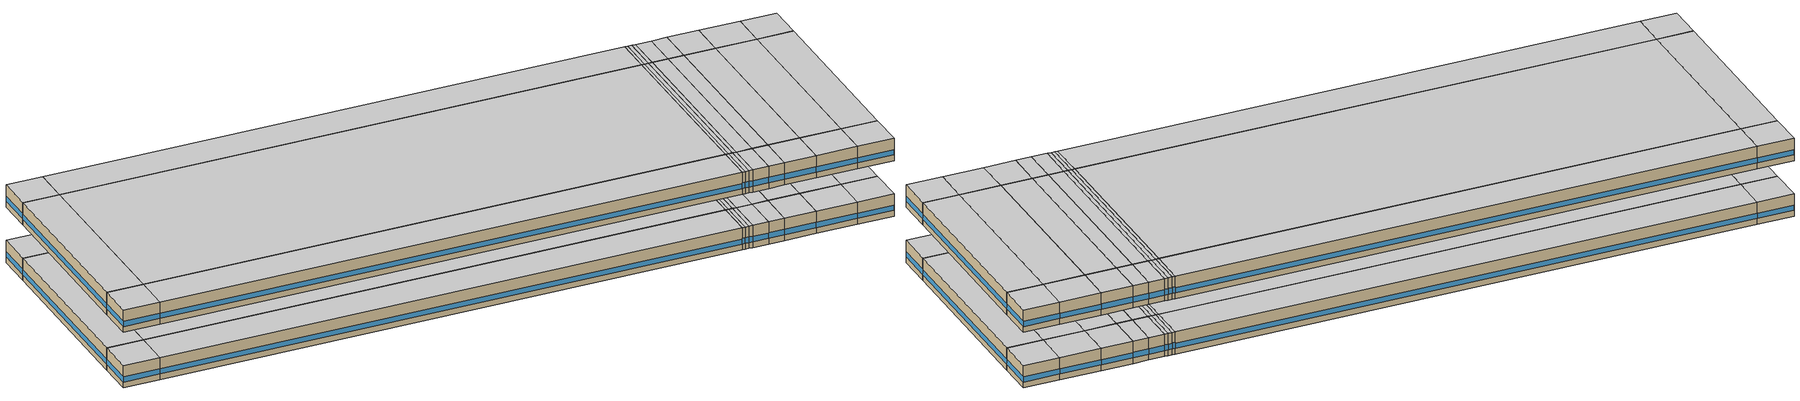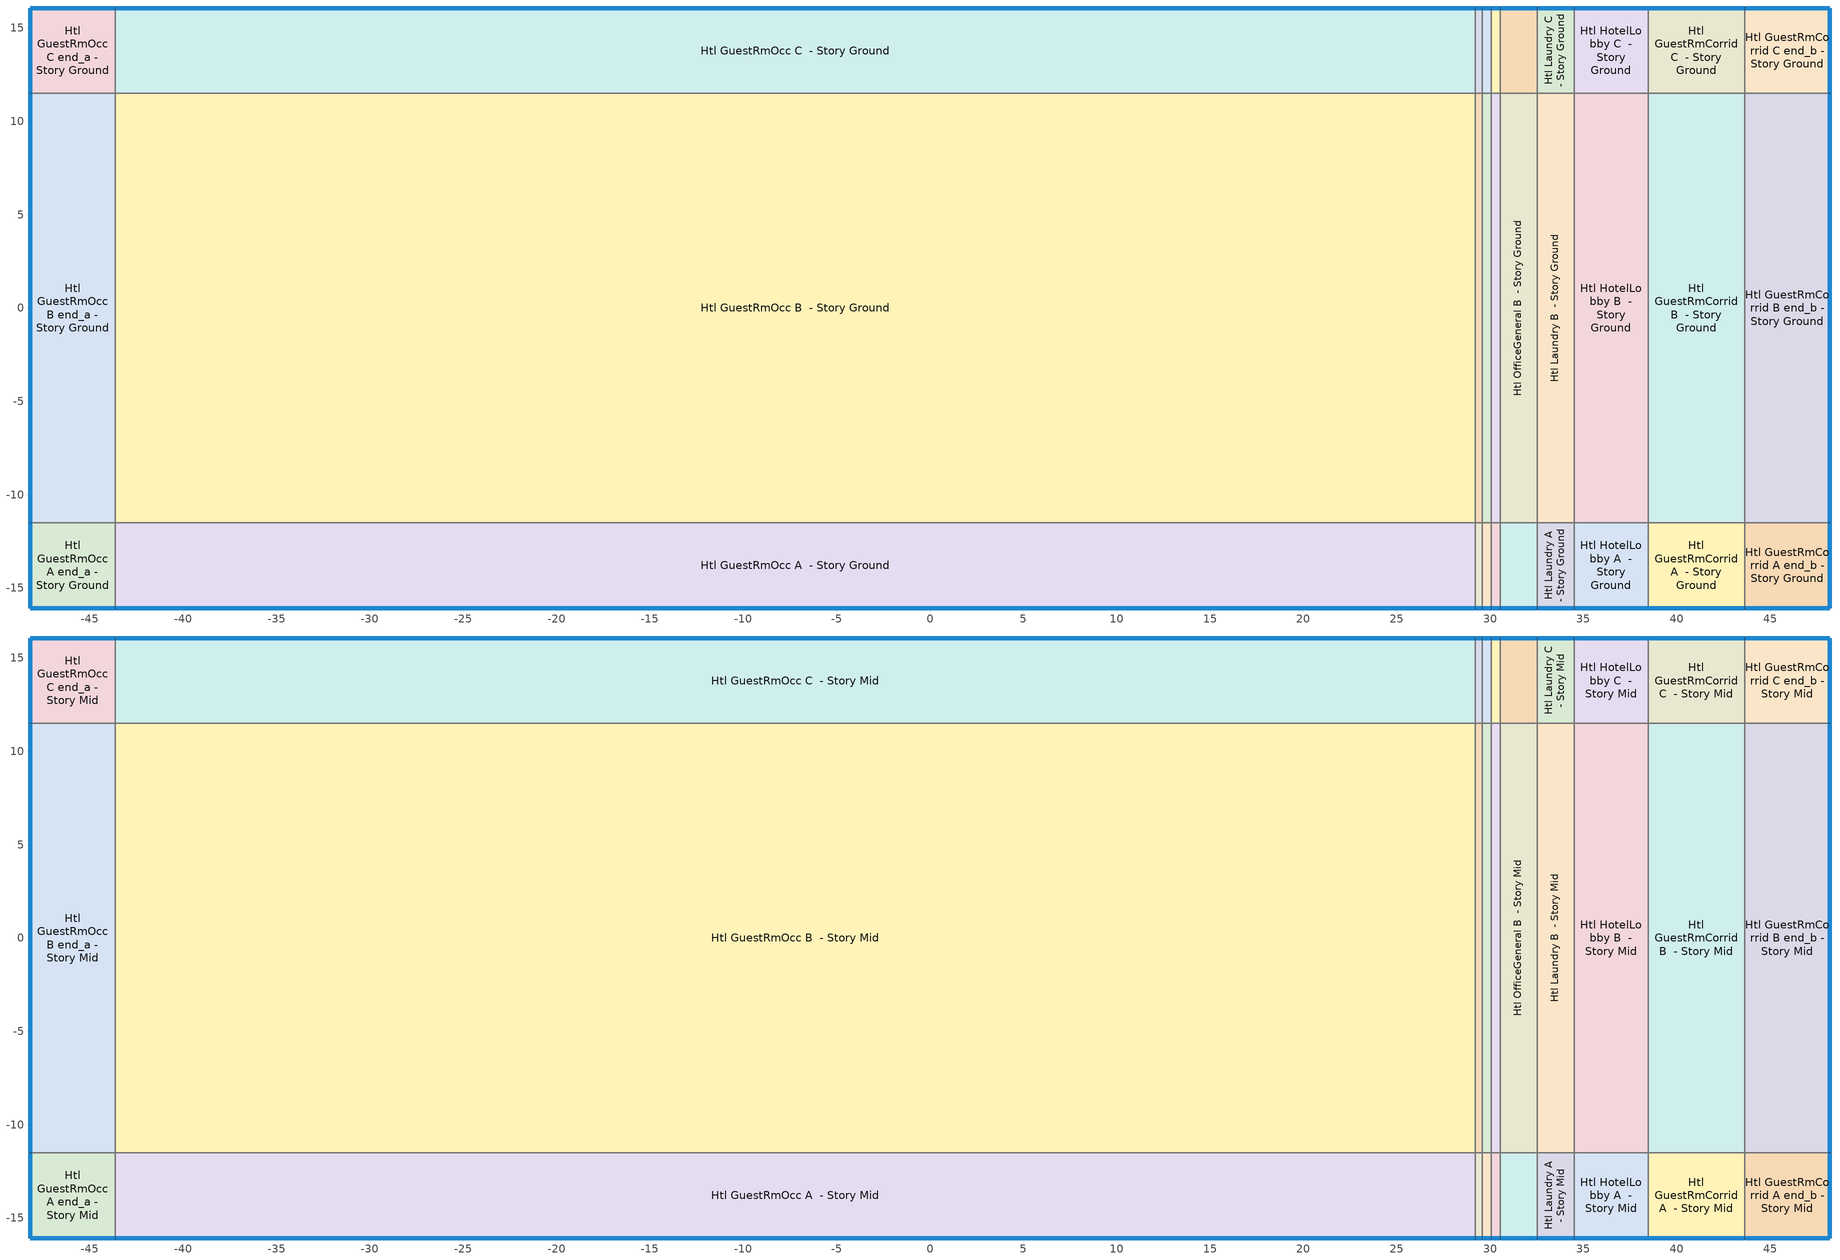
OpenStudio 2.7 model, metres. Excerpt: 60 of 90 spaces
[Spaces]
Htl GuestRmOcc A end_a - Story Ground
 floor ground: -48.2,-16.07 -48.2,-11.5 -43.63,-11.5 -43.63,-16.07 z0
 wall outside: -48.2,-11.5 -48.2,-16.07 -43.63,-16.07 z0:2.9
 wall to Htl GuestRmOcc B end_a - Story Ground: -43.63,-11.5 -48.2,-11.5 z0:2.9
 wall to Htl GuestRmOcc A  - Story Ground: -43.63,-16.07 -43.63,-11.5 z0:2.9
 window: -48.2,-11.52 -48.2,-16.04 / -48.18,-16.07 -43.66,-16.07 z0.76:1.44
 ceiling adiabatic: -43.63,-16.07 -43.63,-11.5 -48.2,-11.5 -48.2,-16.07 z2.9
Htl GuestRmOcc B end_a - Story Ground
 floor ground: -48.2,-11.5 -48.2,11.5 -43.63,11.5 -43.63,-11.5 z0
 wall outside: -48.2,11.5 -48.2,-11.5 z0:2.9
 wall to Htl GuestRmOcc C end_a - Story Ground: -43.63,11.5 -48.2,11.5 z0:2.9
 wall to Htl GuestRmOcc B  - Story Ground: -43.63,-11.5 -43.63,11.5 z0:2.9
 window: -48.2,11.47 -48.2,-11.47 z0.76:1.43
 ceiling adiabatic: -43.63,-11.5 -43.63,11.5 -48.2,11.5 -48.2,-11.5 z2.9
Htl GuestRmOcc C end_a - Story Ground
 floor ground: -48.2,11.5 -48.2,16.07 -43.63,16.07 -43.63,11.5 z0
 wall outside: -43.63,16.07 -48.2,16.07 -48.2,11.5 z0:2.9
 wall to Htl GuestRmOcc C  - Story Ground: -43.63,11.5 -43.63,16.07 z0:2.9
 window: -48.2,16.04 -48.2,11.52 / -43.66,16.07 -48.18,16.07 z0.76:1.44
 ceiling adiabatic: -43.63,11.5 -43.63,16.07 -48.2,16.07 -48.2,11.5 z2.9
Htl GuestRmOcc A  - Story Ground
 floor ground: -43.63,-16.07 -43.63,-11.5 29.19,-11.5 29.19,-16.07 z0
 wall outside: -43.63,-16.07 29.19,-16.07 z0:2.9
 wall to Htl GuestRmOcc B  - Story Ground: 29.19,-11.5 -43.63,-11.5 z0:2.9
 wall to Htl Dining A  - Story Ground: 29.19,-16.07 29.19,-11.5 z0:2.9
 window: -43.61,-16.07 29.17,-16.07 z0.76:1.43
 ceiling adiabatic: 29.19,-16.07 29.19,-11.5 -43.63,-11.5 -43.63,-16.07 z2.9
Htl GuestRmOcc B  - Story Ground
 floor ground: -43.63,-11.5 -43.63,11.5 29.19,11.5 29.19,-11.5 z0
 wall to Htl GuestRmOcc C  - Story Ground: 29.19,11.5 -43.63,11.5 z0:2.9
 wall to Htl Dining B  - Story Ground: 29.19,-11.5 29.19,11.5 z0:2.9
 ceiling adiabatic: 29.19,-11.5 29.19,11.5 -43.63,11.5 -43.63,-11.5 z2.9
Htl GuestRmOcc C  - Story Ground
 floor ground: -43.63,11.5 -43.63,16.07 29.19,16.07 29.19,11.5 z0
 wall outside: 29.19,16.07 -43.63,16.07 z0:2.9
 wall to Htl Dining C  - Story Ground: 29.19,11.5 29.19,16.07 z0:2.9
 window: 29.17,16.07 -43.61,16.07 z0.76:1.43
 ceiling adiabatic: 29.19,11.5 29.19,16.07 -43.63,16.07 -43.63,11.5 z2.9
Htl Dining A  - Story Ground
 floor ground: 29.19,-16.07 29.19,-11.5 29.58,-11.5 29.58,-16.07 z0
 wall outside: 29.19,-16.07 29.58,-16.07 z0:2.9
 wall to Htl Dining B  - Story Ground: 29.58,-11.5 29.19,-11.5 z0:2.9
 wall to Htl BarCasino A  - Story Ground: 29.58,-16.07 29.58,-11.5 z0:2.9
 window: 29.22,-16.07 29.55,-16.07 z0.76:1.53
 ceiling adiabatic: 29.58,-16.07 29.58,-11.5 29.19,-11.5 29.19,-16.07 z2.9
Htl Dining B  - Story Ground
 floor ground: 29.19,-11.5 29.19,11.5 29.58,11.5 29.58,-11.5 z0
 wall to Htl Dining C  - Story Ground: 29.58,11.5 29.19,11.5 z0:2.9
 wall to Htl BarCasino B  - Story Ground: 29.58,-11.5 29.58,11.5 z0:2.9
 ceiling adiabatic: 29.58,-11.5 29.58,11.5 29.19,11.5 29.19,-11.5 z2.9
Htl Dining C  - Story Ground
 floor ground: 29.19,11.5 29.19,16.07 29.58,16.07 29.58,11.5 z0
 wall outside: 29.58,16.07 29.19,16.07 z0:2.9
 wall to Htl BarCasino C  - Story Ground: 29.58,11.5 29.58,16.07 z0:2.9
 window: 29.55,16.07 29.22,16.07 z0.76:1.53
 ceiling adiabatic: 29.58,11.5 29.58,16.07 29.19,16.07 29.19,11.5 z2.9
Htl BarCasino A  - Story Ground
 floor ground: 29.58,-16.07 29.58,-11.5 30.06,-11.5 30.06,-16.07 z0
 wall outside: 29.58,-16.07 30.06,-16.07 z0:2.9
 wall to Htl BarCasino B  - Story Ground: 30.06,-11.5 29.58,-11.5 z0:2.9
 wall to Htl Kitchen A  - Story Ground: 30.06,-16.07 30.06,-11.5 z0:2.9
 window: 29.6,-16.07 30.03,-16.07 z0.76:1.51
 ceiling adiabatic: 30.06,-16.07 30.06,-11.5 29.58,-11.5 29.58,-16.07 z2.9
Htl BarCasino B  - Story Ground
 floor ground: 29.58,-11.5 29.58,11.5 30.06,11.5 30.06,-11.5 z0
 wall to Htl BarCasino C  - Story Ground: 30.06,11.5 29.58,11.5 z0:2.9
 wall to Htl Kitchen B  - Story Ground: 30.06,-11.5 30.06,11.5 z0:2.9
 ceiling adiabatic: 30.06,-11.5 30.06,11.5 29.58,11.5 29.58,-11.5 z2.9
Htl BarCasino C  - Story Ground
 floor ground: 29.58,11.5 29.58,16.07 30.06,16.07 30.06,11.5 z0
 wall outside: 30.06,16.07 29.58,16.07 z0:2.9
 wall to Htl Kitchen C  - Story Ground: 30.06,11.5 30.06,16.07 z0:2.9
 window: 30.03,16.07 29.6,16.07 z0.76:1.51
 ceiling adiabatic: 30.06,11.5 30.06,16.07 29.58,16.07 29.58,11.5 z2.9
Htl Kitchen A  - Story Ground
 floor ground: 30.06,-16.07 30.06,-11.5 30.54,-11.5 30.54,-16.07 z0
 wall outside: 30.06,-16.07 30.54,-16.07 z0:2.9
 wall to Htl Kitchen B  - Story Ground: 30.54,-11.5 30.06,-11.5 z0:2.9
 wall to Htl OfficeGeneral A  - Story Ground: 30.54,-16.07 30.54,-11.5 z0:2.9
 window: 30.08,-16.07 30.52,-16.07 z0.76:1.51
 ceiling adiabatic: 30.54,-16.07 30.54,-11.5 30.06,-11.5 30.06,-16.07 z2.9
Htl Kitchen B  - Story Ground
 floor ground: 30.06,-11.5 30.06,11.5 30.54,11.5 30.54,-11.5 z0
 wall to Htl Kitchen C  - Story Ground: 30.54,11.5 30.06,11.5 z0:2.9
 wall to Htl OfficeGeneral B  - Story Ground: 30.54,-11.5 30.54,11.5 z0:2.9
 ceiling adiabatic: 30.54,-11.5 30.54,11.5 30.06,11.5 30.06,-11.5 z2.9
Htl Kitchen C  - Story Ground
 floor ground: 30.06,11.5 30.06,16.07 30.54,16.07 30.54,11.5 z0
 wall outside: 30.54,16.07 30.06,16.07 z0:2.9
 wall to Htl OfficeGeneral C  - Story Ground: 30.54,11.5 30.54,16.07 z0:2.9
 window: 30.52,16.07 30.08,16.07 z0.76:1.51
 ceiling adiabatic: 30.54,11.5 30.54,16.07 30.06,16.07 30.06,11.5 z2.9
Htl OfficeGeneral A  - Story Ground
 floor ground: 30.54,-16.07 30.54,-11.5 32.52,-11.5 32.52,-16.07 z0
 wall outside: 30.54,-16.07 32.52,-16.07 z0:2.9
 wall to Htl OfficeGeneral B  - Story Ground: 32.52,-11.5 30.54,-11.5 z0:2.9
 wall to Htl Laundry A  - Story Ground: 32.52,-16.07 32.52,-11.5 z0:2.9
 window: 30.57,-16.07 32.49,-16.07 z0.76:1.45
 ceiling adiabatic: 32.52,-16.07 32.52,-11.5 30.54,-11.5 30.54,-16.07 z2.9
Htl OfficeGeneral B  - Story Ground
 floor ground: 30.54,-11.5 30.54,11.5 32.52,11.5 32.52,-11.5 z0
 wall to Htl OfficeGeneral C  - Story Ground: 32.52,11.5 30.54,11.5 z0:2.9
 wall to Htl Laundry B  - Story Ground: 32.52,-11.5 32.52,11.5 z0:2.9
 ceiling adiabatic: 32.52,-11.5 32.52,11.5 30.54,11.5 30.54,-11.5 z2.9
Htl OfficeGeneral C  - Story Ground
 floor ground: 30.54,11.5 30.54,16.07 32.52,16.07 32.52,11.5 z0
 wall outside: 32.52,16.07 30.54,16.07 z0:2.9
 wall to Htl Laundry C  - Story Ground: 32.52,11.5 32.52,16.07 z0:2.9
 window: 32.49,16.07 30.57,16.07 z0.76:1.45
 ceiling adiabatic: 32.52,11.5 32.52,16.07 30.54,16.07 30.54,11.5 z2.9
Htl Laundry A  - Story Ground
 floor ground: 32.52,-16.07 32.52,-11.5 34.49,-11.5 34.49,-16.07 z0
 wall outside: 32.52,-16.07 34.49,-16.07 z0:2.9
 wall to Htl Laundry B  - Story Ground: 34.49,-11.5 32.52,-11.5 z0:2.9
 wall to Htl HotelLobby A  - Story Ground: 34.49,-16.07 34.49,-11.5 z0:2.9
 window: 32.54,-16.07 34.47,-16.07 z0.76:1.45
 ceiling adiabatic: 34.49,-16.07 34.49,-11.5 32.52,-11.5 32.52,-16.07 z2.9
Htl Laundry B  - Story Ground
 floor ground: 32.52,-11.5 32.52,11.5 34.49,11.5 34.49,-11.5 z0
 wall to Htl Laundry C  - Story Ground: 34.49,11.5 32.52,11.5 z0:2.9
 wall to Htl HotelLobby B  - Story Ground: 34.49,-11.5 34.49,11.5 z0:2.9
 ceiling adiabatic: 34.49,-11.5 34.49,11.5 32.52,11.5 32.52,-11.5 z2.9
Htl Laundry C  - Story Ground
 floor ground: 32.52,11.5 32.52,16.07 34.49,16.07 34.49,11.5 z0
 wall outside: 34.49,16.07 32.52,16.07 z0:2.9
 wall to Htl HotelLobby C  - Story Ground: 34.49,11.5 34.49,16.07 z0:2.9
 window: 34.47,16.07 32.54,16.07 z0.76:1.45
 ceiling adiabatic: 34.49,11.5 34.49,16.07 32.52,16.07 32.52,11.5 z2.9
Htl HotelLobby A  - Story Ground
 floor ground: 34.49,-16.07 34.49,-11.5 38.46,-11.5 38.46,-16.07 z0
 wall outside: 34.49,-16.07 38.46,-16.07 z0:2.9
 wall to Htl HotelLobby B  - Story Ground: 38.46,-11.5 34.49,-11.5 z0:2.9
 wall to Htl GuestRmCorrid A  - Story Ground: 38.46,-16.07 38.46,-11.5 z0:2.9
 window: 34.52,-16.07 38.43,-16.07 z0.76:1.44
 ceiling adiabatic: 38.46,-16.07 38.46,-11.5 34.49,-11.5 34.49,-16.07 z2.9
Htl HotelLobby B  - Story Ground
 floor ground: 34.49,-11.5 34.49,11.5 38.46,11.5 38.46,-11.5 z0
 wall to Htl HotelLobby C  - Story Ground: 38.46,11.5 34.49,11.5 z0:2.9
 wall to Htl GuestRmCorrid B  - Story Ground: 38.46,-11.5 38.46,11.5 z0:2.9
 ceiling adiabatic: 38.46,-11.5 38.46,11.5 34.49,11.5 34.49,-11.5 z2.9
Htl HotelLobby C  - Story Ground
 floor ground: 34.49,11.5 34.49,16.07 38.46,16.07 38.46,11.5 z0
 wall outside: 38.46,16.07 34.49,16.07 z0:2.9
 wall to Htl GuestRmCorrid C  - Story Ground: 38.46,11.5 38.46,16.07 z0:2.9
 window: 38.43,16.07 34.52,16.07 z0.76:1.44
 ceiling adiabatic: 38.46,11.5 38.46,16.07 34.49,16.07 34.49,11.5 z2.9
Htl GuestRmCorrid A  - Story Ground
 floor ground: 38.46,-16.07 38.46,-11.5 43.63,-11.5 43.63,-16.07 z0
 wall outside: 38.46,-16.07 43.63,-16.07 z0:2.9
 wall to Htl GuestRmCorrid B  - Story Ground: 43.63,-11.5 38.46,-11.5 z0:2.9
 wall to Htl GuestRmCorrid A end_b - Story Ground: 43.63,-16.07 43.63,-11.5 z0:2.9
 window: 38.48,-16.07 43.61,-16.07 z0.76:1.43
 ceiling adiabatic: 43.63,-16.07 43.63,-11.5 38.46,-11.5 38.46,-16.07 z2.9
Htl GuestRmCorrid B  - Story Ground
 floor ground: 38.46,-11.5 38.46,11.5 43.63,11.5 43.63,-11.5 z0
 wall to Htl GuestRmCorrid C  - Story Ground: 43.63,11.5 38.46,11.5 z0:2.9
 wall to Htl GuestRmCorrid B end_b - Story Ground: 43.63,-11.5 43.63,11.5 z0:2.9
 ceiling adiabatic: 43.63,-11.5 43.63,11.5 38.46,11.5 38.46,-11.5 z2.9
Htl GuestRmCorrid C  - Story Ground
 floor ground: 38.46,11.5 38.46,16.07 43.63,16.07 43.63,11.5 z0
 wall outside: 43.63,16.07 38.46,16.07 z0:2.9
 wall to Htl GuestRmCorrid C end_b - Story Ground: 43.63,11.5 43.63,16.07 z0:2.9
 window: 43.61,16.07 38.48,16.07 z0.76:1.43
 ceiling adiabatic: 43.63,11.5 43.63,16.07 38.46,16.07 38.46,11.5 z2.9
Htl GuestRmCorrid A end_b - Story Ground
 floor ground: 43.63,-16.07 43.63,-11.5 48.2,-11.5 48.2,-16.07 z0
 wall outside: 43.63,-16.07 48.2,-16.07 48.2,-11.5 z0:2.9
 wall to Htl GuestRmCorrid B end_b - Story Ground: 48.2,-11.5 43.63,-11.5 z0:2.9
 window: 48.2,-16.04 48.2,-11.52 / 43.66,-16.07 48.18,-16.07 z0.76:1.44
 ceiling adiabatic: 48.2,-16.07 48.2,-11.5 43.63,-11.5 43.63,-16.07 z2.9
Htl GuestRmCorrid B end_b - Story Ground
 floor ground: 43.63,-11.5 43.63,11.5 48.2,11.5 48.2,-11.5 z0
 wall outside: 48.2,-11.5 48.2,11.5 z0:2.9
 wall to Htl GuestRmCorrid C end_b - Story Ground: 48.2,11.5 43.63,11.5 z0:2.9
 window: 48.2,-11.47 48.2,11.47 z0.76:1.43
 ceiling adiabatic: 48.2,-11.5 48.2,11.5 43.63,11.5 43.63,-11.5 z2.9
Htl GuestRmCorrid C end_b - Story Ground
 floor ground: 43.63,11.5 43.63,16.07 48.2,16.07 48.2,11.5 z0
 wall outside: 48.2,11.5 48.2,16.07 43.63,16.07 z0:2.9
 window: 48.18,16.07 43.66,16.07 / 48.2,11.52 48.2,16.04 z0.76:1.44
 ceiling adiabatic: 48.2,11.5 48.2,16.07 43.63,16.07 43.63,11.5 z2.9
Htl GuestRmOcc A end_a - Story Mid
 floor adiabatic: -48.2,-16.07 -48.2,-11.5 -43.63,-11.5 -43.63,-16.07 z7.24
 wall outside: -48.2,-11.5 -48.2,-16.07 -43.63,-16.07 z7.24:10.13
 wall to Htl GuestRmOcc B end_a - Story Mid: -43.63,-11.5 -48.2,-11.5 z7.24:10.13
 wall to Htl GuestRmOcc A  - Story Mid: -43.63,-16.07 -43.63,-11.5 z7.24:10.13
 window: -48.18,-16.07 -43.66,-16.07 / -48.2,-11.52 -48.2,-16.04 z8:8.67
 ceiling adiabatic: -43.63,-16.07 -43.63,-11.5 -48.2,-11.5 -48.2,-16.07 z10.13
Htl GuestRmOcc B end_a - Story Mid
 floor adiabatic: -48.2,-11.5 -48.2,11.5 -43.63,11.5 -43.63,-11.5 z7.24
 wall outside: -48.2,11.5 -48.2,-11.5 z7.24:10.13
 wall to Htl GuestRmOcc C end_a - Story Mid: -43.63,11.5 -48.2,11.5 z7.24:10.13
 wall to Htl GuestRmOcc B  - Story Mid: -43.63,-11.5 -43.63,11.5 z7.24:10.13
 window: -48.2,11.47 -48.2,-11.47 z8:8.67
 ceiling adiabatic: -43.63,-11.5 -43.63,11.5 -48.2,11.5 -48.2,-11.5 z10.13
Htl GuestRmOcc C end_a - Story Mid
 floor adiabatic: -48.2,11.5 -48.2,16.07 -43.63,16.07 -43.63,11.5 z7.24
 wall outside: -43.63,16.07 -48.2,16.07 -48.2,11.5 z7.24:10.13
 wall to Htl GuestRmOcc C  - Story Mid: -43.63,11.5 -43.63,16.07 z7.24:10.13
 window: -48.2,16.04 -48.2,11.52 / -43.66,16.07 -48.18,16.07 z8:8.67
 ceiling adiabatic: -43.63,11.5 -43.63,16.07 -48.2,16.07 -48.2,11.5 z10.13
Htl GuestRmOcc A  - Story Mid
 floor adiabatic: -43.63,-16.07 -43.63,-11.5 29.19,-11.5 29.19,-16.07 z7.24
 wall outside: -43.63,-16.07 29.19,-16.07 z7.24:10.13
 wall to Htl GuestRmOcc B  - Story Mid: 29.19,-11.5 -43.63,-11.5 z7.24:10.13
 wall to Htl Dining A  - Story Mid: 29.19,-16.07 29.19,-11.5 z7.24:10.13
 window: -43.61,-16.07 29.17,-16.07 z8:8.67
 ceiling adiabatic: 29.19,-16.07 29.19,-11.5 -43.63,-11.5 -43.63,-16.07 z10.13
Htl GuestRmOcc B  - Story Mid
 floor adiabatic: -43.63,-11.5 -43.63,11.5 29.19,11.5 29.19,-11.5 z7.24
 wall to Htl GuestRmOcc C  - Story Mid: 29.19,11.5 -43.63,11.5 z7.24:10.13
 wall to Htl Dining B  - Story Mid: 29.19,-11.5 29.19,11.5 z7.24:10.13
 ceiling adiabatic: 29.19,-11.5 29.19,11.5 -43.63,11.5 -43.63,-11.5 z10.13
Htl GuestRmOcc C  - Story Mid
 floor adiabatic: -43.63,11.5 -43.63,16.07 29.19,16.07 29.19,11.5 z7.24
 wall outside: 29.19,16.07 -43.63,16.07 z7.24:10.13
 wall to Htl Dining C  - Story Mid: 29.19,11.5 29.19,16.07 z7.24:10.13
 window: 29.17,16.07 -43.61,16.07 z8:8.67
 ceiling adiabatic: 29.19,11.5 29.19,16.07 -43.63,16.07 -43.63,11.5 z10.13
Htl Dining A  - Story Mid
 floor adiabatic: 29.19,-16.07 29.19,-11.5 29.58,-11.5 29.58,-16.07 z7.24
 wall outside: 29.19,-16.07 29.58,-16.07 z7.24:10.13
 wall to Htl Dining B  - Story Mid: 29.58,-11.5 29.19,-11.5 z7.24:10.13
 wall to Htl BarCasino A  - Story Mid: 29.58,-16.07 29.58,-11.5 z7.24:10.13
 window: 29.22,-16.07 29.55,-16.07 z8:8.77
 ceiling adiabatic: 29.58,-16.07 29.58,-11.5 29.19,-11.5 29.19,-16.07 z10.13
Htl Dining B  - Story Mid
 floor adiabatic: 29.19,-11.5 29.19,11.5 29.58,11.5 29.58,-11.5 z7.24
 wall to Htl Dining C  - Story Mid: 29.58,11.5 29.19,11.5 z7.24:10.13
 wall to Htl BarCasino B  - Story Mid: 29.58,-11.5 29.58,11.5 z7.24:10.13
 ceiling adiabatic: 29.58,-11.5 29.58,11.5 29.19,11.5 29.19,-11.5 z10.13
Htl Dining C  - Story Mid
 floor adiabatic: 29.19,11.5 29.19,16.07 29.58,16.07 29.58,11.5 z7.24
 wall outside: 29.58,16.07 29.19,16.07 z7.24:10.13
 wall to Htl BarCasino C  - Story Mid: 29.58,11.5 29.58,16.07 z7.24:10.13
 window: 29.55,16.07 29.22,16.07 z8:8.77
 ceiling adiabatic: 29.58,11.5 29.58,16.07 29.19,16.07 29.19,11.5 z10.13
Htl BarCasino A  - Story Mid
 floor adiabatic: 29.58,-16.07 29.58,-11.5 30.06,-11.5 30.06,-16.07 z7.24
 wall outside: 29.58,-16.07 30.06,-16.07 z7.24:10.13
 wall to Htl BarCasino B  - Story Mid: 30.06,-11.5 29.58,-11.5 z7.24:10.13
 wall to Htl Kitchen A  - Story Mid: 30.06,-16.07 30.06,-11.5 z7.24:10.13
 window: 29.6,-16.07 30.03,-16.07 z8:8.75
 ceiling adiabatic: 30.06,-16.07 30.06,-11.5 29.58,-11.5 29.58,-16.07 z10.13
Htl BarCasino B  - Story Mid
 floor adiabatic: 29.58,-11.5 29.58,11.5 30.06,11.5 30.06,-11.5 z7.24
 wall to Htl BarCasino C  - Story Mid: 30.06,11.5 29.58,11.5 z7.24:10.13
 wall to Htl Kitchen B  - Story Mid: 30.06,-11.5 30.06,11.5 z7.24:10.13
 ceiling adiabatic: 30.06,-11.5 30.06,11.5 29.58,11.5 29.58,-11.5 z10.13
Htl BarCasino C  - Story Mid
 floor adiabatic: 29.58,11.5 29.58,16.07 30.06,16.07 30.06,11.5 z7.24
 wall outside: 30.06,16.07 29.58,16.07 z7.24:10.13
 wall to Htl Kitchen C  - Story Mid: 30.06,11.5 30.06,16.07 z7.24:10.13
 window: 30.03,16.07 29.6,16.07 z8:8.75
 ceiling adiabatic: 30.06,11.5 30.06,16.07 29.58,16.07 29.58,11.5 z10.13
Htl Kitchen A  - Story Mid
 floor adiabatic: 30.06,-16.07 30.06,-11.5 30.54,-11.5 30.54,-16.07 z7.24
 wall outside: 30.06,-16.07 30.54,-16.07 z7.24:10.13
 wall to Htl Kitchen B  - Story Mid: 30.54,-11.5 30.06,-11.5 z7.24:10.13
 wall to Htl OfficeGeneral A  - Story Mid: 30.54,-16.07 30.54,-11.5 z7.24:10.13
 window: 30.08,-16.07 30.52,-16.07 z8:8.75
 ceiling adiabatic: 30.54,-16.07 30.54,-11.5 30.06,-11.5 30.06,-16.07 z10.13
Htl Kitchen B  - Story Mid
 floor adiabatic: 30.06,-11.5 30.06,11.5 30.54,11.5 30.54,-11.5 z7.24
 wall to Htl Kitchen C  - Story Mid: 30.54,11.5 30.06,11.5 z7.24:10.13
 wall to Htl OfficeGeneral B  - Story Mid: 30.54,-11.5 30.54,11.5 z7.24:10.13
 ceiling adiabatic: 30.54,-11.5 30.54,11.5 30.06,11.5 30.06,-11.5 z10.13
Htl Kitchen C  - Story Mid
 floor adiabatic: 30.06,11.5 30.06,16.07 30.54,16.07 30.54,11.5 z7.24
 wall outside: 30.54,16.07 30.06,16.07 z7.24:10.13
 wall to Htl OfficeGeneral C  - Story Mid: 30.54,11.5 30.54,16.07 z7.24:10.13
 window: 30.52,16.07 30.08,16.07 z8:8.75
 ceiling adiabatic: 30.54,11.5 30.54,16.07 30.06,16.07 30.06,11.5 z10.13
Htl OfficeGeneral A  - Story Mid
 floor adiabatic: 30.54,-16.07 30.54,-11.5 32.52,-11.5 32.52,-16.07 z7.24
 wall outside: 30.54,-16.07 32.52,-16.07 z7.24:10.13
 wall to Htl OfficeGeneral B  - Story Mid: 32.52,-11.5 30.54,-11.5 z7.24:10.13
 wall to Htl Laundry A  - Story Mid: 32.52,-16.07 32.52,-11.5 z7.24:10.13
 window: 30.57,-16.07 32.49,-16.07 z8:8.68
 ceiling adiabatic: 32.52,-16.07 32.52,-11.5 30.54,-11.5 30.54,-16.07 z10.13
Htl OfficeGeneral B  - Story Mid
 floor adiabatic: 30.54,-11.5 30.54,11.5 32.52,11.5 32.52,-11.5 z7.24
 wall to Htl OfficeGeneral C  - Story Mid: 32.52,11.5 30.54,11.5 z7.24:10.13
 wall to Htl Laundry B  - Story Mid: 32.52,-11.5 32.52,11.5 z7.24:10.13
 ceiling adiabatic: 32.52,-11.5 32.52,11.5 30.54,11.5 30.54,-11.5 z10.13
Htl OfficeGeneral C  - Story Mid
 floor adiabatic: 30.54,11.5 30.54,16.07 32.52,16.07 32.52,11.5 z7.24
 wall outside: 32.52,16.07 30.54,16.07 z7.24:10.13
 wall to Htl Laundry C  - Story Mid: 32.52,11.5 32.52,16.07 z7.24:10.13
 window: 32.49,16.07 30.57,16.07 z8:8.68
 ceiling adiabatic: 32.52,11.5 32.52,16.07 30.54,16.07 30.54,11.5 z10.13
Htl Laundry A  - Story Mid
 floor adiabatic: 32.52,-16.07 32.52,-11.5 34.49,-11.5 34.49,-16.07 z7.24
 wall outside: 32.52,-16.07 34.49,-16.07 z7.24:10.13
 wall to Htl Laundry B  - Story Mid: 34.49,-11.5 32.52,-11.5 z7.24:10.13
 wall to Htl HotelLobby A  - Story Mid: 34.49,-16.07 34.49,-11.5 z7.24:10.13
 window: 32.54,-16.07 34.47,-16.07 z8:8.68
 ceiling adiabatic: 34.49,-16.07 34.49,-11.5 32.52,-11.5 32.52,-16.07 z10.13
Htl Laundry B  - Story Mid
 floor adiabatic: 32.52,-11.5 32.52,11.5 34.49,11.5 34.49,-11.5 z7.24
 wall to Htl Laundry C  - Story Mid: 34.49,11.5 32.52,11.5 z7.24:10.13
 wall to Htl HotelLobby B  - Story Mid: 34.49,-11.5 34.49,11.5 z7.24:10.13
 ceiling adiabatic: 34.49,-11.5 34.49,11.5 32.52,11.5 32.52,-11.5 z10.13
Htl Laundry C  - Story Mid
 floor adiabatic: 32.52,11.5 32.52,16.07 34.49,16.07 34.49,11.5 z7.24
 wall outside: 34.49,16.07 32.52,16.07 z7.24:10.13
 wall to Htl HotelLobby C  - Story Mid: 34.49,11.5 34.49,16.07 z7.24:10.13
 window: 34.47,16.07 32.54,16.07 z8:8.68
 ceiling adiabatic: 34.49,11.5 34.49,16.07 32.52,16.07 32.52,11.5 z10.13
Htl HotelLobby A  - Story Mid
 floor adiabatic: 34.49,-16.07 34.49,-11.5 38.46,-11.5 38.46,-16.07 z7.24
 wall outside: 34.49,-16.07 38.46,-16.07 z7.24:10.13
 wall to Htl HotelLobby B  - Story Mid: 38.46,-11.5 34.49,-11.5 z7.24:10.13
 wall to Htl GuestRmCorrid A  - Story Mid: 38.46,-16.07 38.46,-11.5 z7.24:10.13
 window: 34.52,-16.07 38.43,-16.07 z8:8.68
 ceiling adiabatic: 38.46,-16.07 38.46,-11.5 34.49,-11.5 34.49,-16.07 z10.13
Htl HotelLobby B  - Story Mid
 floor adiabatic: 34.49,-11.5 34.49,11.5 38.46,11.5 38.46,-11.5 z7.24
 wall to Htl HotelLobby C  - Story Mid: 38.46,11.5 34.49,11.5 z7.24:10.13
 wall to Htl GuestRmCorrid B  - Story Mid: 38.46,-11.5 38.46,11.5 z7.24:10.13
 ceiling adiabatic: 38.46,-11.5 38.46,11.5 34.49,11.5 34.49,-11.5 z10.13
Htl HotelLobby C  - Story Mid
 floor adiabatic: 34.49,11.5 34.49,16.07 38.46,16.07 38.46,11.5 z7.24
 wall outside: 38.46,16.07 34.49,16.07 z7.24:10.13
 wall to Htl GuestRmCorrid C  - Story Mid: 38.46,11.5 38.46,16.07 z7.24:10.13
 window: 38.43,16.07 34.52,16.07 z8:8.68
 ceiling adiabatic: 38.46,11.5 38.46,16.07 34.49,16.07 34.49,11.5 z10.13
Htl GuestRmCorrid A  - Story Mid
 floor adiabatic: 38.46,-16.07 38.46,-11.5 43.63,-11.5 43.63,-16.07 z7.24
 wall outside: 38.46,-16.07 43.63,-16.07 z7.24:10.13
 wall to Htl GuestRmCorrid B  - Story Mid: 43.63,-11.5 38.46,-11.5 z7.24:10.13
 wall to Htl GuestRmCorrid A end_b - Story Mid: 43.63,-16.07 43.63,-11.5 z7.24:10.13
 window: 38.48,-16.07 43.61,-16.07 z8:8.67
 ceiling adiabatic: 43.63,-16.07 43.63,-11.5 38.46,-11.5 38.46,-16.07 z10.13
Htl GuestRmCorrid B  - Story Mid
 floor adiabatic: 38.46,-11.5 38.46,11.5 43.63,11.5 43.63,-11.5 z7.24
 wall to Htl GuestRmCorrid C  - Story Mid: 43.63,11.5 38.46,11.5 z7.24:10.13
 wall to Htl GuestRmCorrid B end_b - Story Mid: 43.63,-11.5 43.63,11.5 z7.24:10.13
 ceiling adiabatic: 43.63,-11.5 43.63,11.5 38.46,11.5 38.46,-11.5 z10.13
Htl GuestRmCorrid C  - Story Mid
 floor adiabatic: 38.46,11.5 38.46,16.07 43.63,16.07 43.63,11.5 z7.24
 wall outside: 43.63,16.07 38.46,16.07 z7.24:10.13
 wall to Htl GuestRmCorrid C end_b - Story Mid: 43.63,11.5 43.63,16.07 z7.24:10.13
 window: 43.61,16.07 38.48,16.07 z8:8.67
 ceiling adiabatic: 43.63,11.5 43.63,16.07 38.46,16.07 38.46,11.5 z10.13
Htl GuestRmCorrid A end_b - Story Mid
 floor adiabatic: 43.63,-16.07 43.63,-11.5 48.2,-11.5 48.2,-16.07 z7.24
 wall outside: 43.63,-16.07 48.2,-16.07 48.2,-11.5 z7.24:10.13
 wall to Htl GuestRmCorrid B end_b - Story Mid: 48.2,-11.5 43.63,-11.5 z7.24:10.13
 window: 43.66,-16.07 48.18,-16.07 / 48.2,-16.04 48.2,-11.52 z8:8.67
 ceiling adiabatic: 48.2,-16.07 48.2,-11.5 43.63,-11.5 43.63,-16.07 z10.13
Htl GuestRmCorrid B end_b - Story Mid
 floor adiabatic: 43.63,-11.5 43.63,11.5 48.2,11.5 48.2,-11.5 z7.24
 wall outside: 48.2,-11.5 48.2,11.5 z7.24:10.13
 wall to Htl GuestRmCorrid C end_b - Story Mid: 48.2,11.5 43.63,11.5 z7.24:10.13
 window: 48.2,-11.47 48.2,11.47 z8:8.67
 ceiling adiabatic: 48.2,-11.5 48.2,11.5 43.63,11.5 43.63,-11.5 z10.13
Htl GuestRmCorrid C end_b - Story Mid
 floor adiabatic: 43.63,11.5 43.63,16.07 48.2,16.07 48.2,11.5 z7.24
 wall outside: 48.2,11.5 48.2,16.07 43.63,16.07 z7.24:10.13
 window: 48.18,16.07 43.66,16.07 / 48.2,11.52 48.2,16.04 z8:8.67
 ceiling adiabatic: 48.2,11.5 48.2,16.07 43.63,16.07 43.63,11.5 z10.13
[Building]
DEER Pre-1975|Htl
[Site]
Site 1
[ClimateZones]
Climate Zone Institution Name 1=CEC; Climate Zone Document Name 1=California Climate Zone Descriptions; Climate Zone Document Year 1=1995; Climate Zone Value 1=6
[SizingPeriod:DesignDay] Barometric Pressure {Pa}=100977; Sky Clearness=0; Rain Indicator=0; Snow Indicator=0; Day of Month=21; Daylight Saving Time Indicator=0; Humidity Indicating Type=Wetbulb; Dry-Bulb Temperature Range Modifier Type=DefaultMultipliers
Name | Maximum Dry-Bulb Temperature {C} | Daily Dry-Bulb Temperature Range {deltaC} | Humidity Indicating Conditions at Maximum Dry-Bulb | Wind Speed {m/s} | Wind Direction {deg} | Month | Day Type | Solar Model Indicator | ASHRAE Taub | ASHRAE Taud
Houston Bush Intercontinental Ann Htg 99.6% Condns DB | -1.6 | 0 | -1.6 | 2.8 | 0 | 1 | WinterDesignDay | ASHRAEClearSky
Houston Bush Intercontinental Ann Clg .4% Condns DB=>MWB | 36 | 10.1 | 24.8 | 3.5 | 170 | 7 | SummerDesignDay | ASHRAETau | 0.499 | 1.97
[SpaceType] Standards Building Type=Htl
Name | Standards Space Type
Htl Dining | Dining
Htl BarCasino | BarCasino
Htl HotelLobby | HotelLobby
Htl OfficeGeneral | OfficeGeneral
Htl GuestRmCorrid | GuestRmCorrid
Htl Laundry | Laundry
Htl GuestRmOcc | GuestRmOcc
Htl Kitchen | Kitchen
[BuildingStory] Nominal Floor to Floor Height {m}=2.8956
Name | Nominal Z Coordinate {m}
Story Ground | 0
Story Mid | 7.239
[Space]
Name | Space Type | Building Story | Thermal Zone
Htl GuestRmOcc A end_a - Story Ground | Htl GuestRmOcc | Story Ground | Zone Htl GuestRmOcc A end_a - Story Ground
Htl GuestRmOcc B end_a - Story Ground | Htl GuestRmOcc | Story Ground | Zone Htl GuestRmOcc B end_a - Story Ground
Htl GuestRmOcc C end_a - Story Ground | Htl GuestRmOcc | Story Ground | Zone Htl GuestRmOcc C end_a - Story Ground
Htl GuestRmOcc A  - Story Ground | Htl GuestRmOcc | Story Ground | Zone Htl GuestRmOcc A  - Story Ground
Htl GuestRmOcc B  - Story Ground | Htl GuestRmOcc | Story Ground | Zone Htl GuestRmOcc B  - Story Ground
Htl GuestRmOcc C  - Story Ground | Htl GuestRmOcc | Story Ground | Zone Htl GuestRmOcc C  - Story Ground
Htl Dining A  - Story Ground | Htl Dining | Story Ground | Zone Htl Dining A  - Story Ground
Htl Dining B  - Story Ground | Htl Dining | Story Ground | Zone Htl Dining B  - Story Ground
Htl Dining C  - Story Ground | Htl Dining | Story Ground | Zone Htl Dining C  - Story Ground
Htl BarCasino A  - Story Ground | Htl BarCasino | Story Ground | Zone Htl BarCasino A  - Story Ground
Htl BarCasino B  - Story Ground | Htl BarCasino | Story Ground | Zone Htl BarCasino B  - Story Ground
Htl BarCasino C  - Story Ground | Htl BarCasino | Story Ground | Zone Htl BarCasino C  - Story Ground
Htl Kitchen A  - Story Ground | Htl Kitchen | Story Ground | Zone Htl Kitchen A  - Story Ground
Htl Kitchen B  - Story Ground | Htl Kitchen | Story Ground | Zone Htl Kitchen B  - Story Ground
Htl Kitchen C  - Story Ground | Htl Kitchen | Story Ground | Zone Htl Kitchen C  - Story Ground
Htl OfficeGeneral A  - Story Ground | Htl OfficeGeneral | Story Ground | Zone Htl OfficeGeneral A  - Story Ground
Htl OfficeGeneral B  - Story Ground | Htl OfficeGeneral | Story Ground | Zone Htl OfficeGeneral B  - Story Ground
Htl OfficeGeneral C  - Story Ground | Htl OfficeGeneral | Story Ground | Zone Htl OfficeGeneral C  - Story Ground
Htl Laundry A  - Story Ground | Htl Laundry | Story Ground | Zone Htl Laundry A  - Story Ground
Htl Laundry B  - Story Ground | Htl Laundry | Story Ground | Zone Htl Laundry B  - Story Ground
Htl Laundry C  - Story Ground | Htl Laundry | Story Ground | Zone Htl Laundry C  - Story Ground
Htl HotelLobby A  - Story Ground | Htl HotelLobby | Story Ground | Zone Htl HotelLobby A  - Story Ground
Htl HotelLobby B  - Story Ground | Htl HotelLobby | Story Ground | Zone Htl HotelLobby B  - Story Ground
Htl HotelLobby C  - Story Ground | Htl HotelLobby | Story Ground | Zone Htl HotelLobby C  - Story Ground
Htl GuestRmCorrid A  - Story Ground | Htl GuestRmCorrid | Story Ground | Zone Htl GuestRmCorrid A  - Story Ground
Htl GuestRmCorrid B  - Story Ground | Htl GuestRmCorrid | Story Ground | Zone Htl GuestRmCorrid B  - Story Ground
Htl GuestRmCorrid C  - Story Ground | Htl GuestRmCorrid | Story Ground | Zone Htl GuestRmCorrid C  - Story Ground
Htl GuestRmCorrid A end_b - Story Ground | Htl GuestRmCorrid | Story Ground | Zone Htl GuestRmCorrid A end_b - Story Ground
Htl GuestRmCorrid B end_b - Story Ground | Htl GuestRmCorrid | Story Ground | Zone Htl GuestRmCorrid B end_b - Story Ground
Htl GuestRmCorrid C end_b - Story Ground | Htl GuestRmCorrid | Story Ground | Zone Htl GuestRmCorrid C end_b - Story Ground
Htl GuestRmOcc A end_a - Story Mid | Htl GuestRmOcc | Story Mid | Zone Htl GuestRmOcc A end_a - Story Mid
Htl GuestRmOcc B end_a - Story Mid | Htl GuestRmOcc | Story Mid | Zone Htl GuestRmOcc B end_a - Story Mid
Htl GuestRmOcc C end_a - Story Mid | Htl GuestRmOcc | Story Mid | Zone Htl GuestRmOcc C end_a - Story Mid
Htl GuestRmOcc A  - Story Mid | Htl GuestRmOcc | Story Mid | Zone Htl GuestRmOcc A  - Story Mid
Htl GuestRmOcc B  - Story Mid | Htl GuestRmOcc | Story Mid | Zone Htl GuestRmOcc B  - Story Mid
Htl GuestRmOcc C  - Story Mid | Htl GuestRmOcc | Story Mid | Zone Htl GuestRmOcc C  - Story Mid
Htl Dining A  - Story Mid | Htl Dining | Story Mid | Zone Htl Dining A  - Story Mid
Htl Dining B  - Story Mid | Htl Dining | Story Mid | Zone Htl Dining B  - Story Mid
Htl Dining C  - Story Mid | Htl Dining | Story Mid | Zone Htl Dining C  - Story Mid
Htl BarCasino A  - Story Mid | Htl BarCasino | Story Mid | Zone Htl BarCasino A  - Story Mid
Htl BarCasino B  - Story Mid | Htl BarCasino | Story Mid | Zone Htl BarCasino B  - Story Mid
Htl BarCasino C  - Story Mid | Htl BarCasino | Story Mid | Zone Htl BarCasino C  - Story Mid
Htl Kitchen A  - Story Mid | Htl Kitchen | Story Mid | Zone Htl Kitchen A  - Story Mid
Htl Kitchen B  - Story Mid | Htl Kitchen | Story Mid | Zone Htl Kitchen B  - Story Mid
Htl Kitchen C  - Story Mid | Htl Kitchen | Story Mid | Zone Htl Kitchen C  - Story Mid
Htl OfficeGeneral A  - Story Mid | Htl OfficeGeneral | Story Mid | Zone Htl OfficeGeneral A  - Story Mid
Htl OfficeGeneral B  - Story Mid | Htl OfficeGeneral | Story Mid | Zone Htl OfficeGeneral B  - Story Mid
Htl OfficeGeneral C  - Story Mid | Htl OfficeGeneral | Story Mid | Zone Htl OfficeGeneral C  - Story Mid
Htl Laundry A  - Story Mid | Htl Laundry | Story Mid | Zone Htl Laundry A  - Story Mid
Htl Laundry B  - Story Mid | Htl Laundry | Story Mid | Zone Htl Laundry B  - Story Mid
Htl Laundry C  - Story Mid | Htl Laundry | Story Mid | Zone Htl Laundry C  - Story Mid
Htl HotelLobby A  - Story Mid | Htl HotelLobby | Story Mid | Zone Htl HotelLobby A  - Story Mid
Htl HotelLobby B  - Story Mid | Htl HotelLobby | Story Mid | Zone Htl HotelLobby B  - Story Mid
Htl HotelLobby C  - Story Mid | Htl HotelLobby | Story Mid | Zone Htl HotelLobby C  - Story Mid
Htl GuestRmCorrid A  - Story Mid | Htl GuestRmCorrid | Story Mid | Zone Htl GuestRmCorrid A  - Story Mid
Htl GuestRmCorrid B  - Story Mid | Htl GuestRmCorrid | Story Mid | Zone Htl GuestRmCorrid B  - Story Mid
Htl GuestRmCorrid C  - Story Mid | Htl GuestRmCorrid | Story Mid | Zone Htl GuestRmCorrid C  - Story Mid
Htl GuestRmCorrid A end_b - Story Mid | Htl GuestRmCorrid | Story Mid | Zone Htl GuestRmCorrid A end_b - Story Mid
Htl GuestRmCorrid B end_b - Story Mid | Htl GuestRmCorrid | Story Mid | Zone Htl GuestRmCorrid B end_b - Story Mid
Htl GuestRmCorrid C end_b - Story Mid | Htl GuestRmCorrid | Story Mid | Zone Htl GuestRmCorrid C end_b - Story Mid
[ThermalZone] Use Ideal Air Loads=No
Name | Multiplier
Zone Htl GuestRmOcc A end_a - Story Ground; Zone Htl GuestRmOcc B end_a - Story Ground; Zone Htl GuestRmOcc C end_a - Story Ground; Zone Htl GuestRmOcc A  - Story Ground; Zone Htl GuestRmOcc B  - Story Ground; Zone Htl GuestRmOcc C  - Story Ground; Zone Htl Dining A  - Story Ground; Zone Htl Dining B  - Story Ground; Zone Htl Dining C  - Story Ground; Zone Htl BarCasino A  - Story Ground; Zone Htl BarCasino B  - Story Ground; Zone Htl BarCasino C  - Story Ground; Zone Htl Kitchen A  - Story Ground; Zone Htl Kitchen B  - Story Ground; Zone Htl Kitchen C  - Story Ground; Zone Htl OfficeGeneral A  - Story Ground; Zone Htl OfficeGeneral B  - Story Ground; Zone Htl OfficeGeneral C  - Story Ground; Zone Htl Laundry A  - Story Ground; Zone Htl Laundry B  - Story Ground; Zone Htl Laundry C  - Story Ground; Zone Htl HotelLobby A  - Story Ground; Zone Htl HotelLobby B  - Story Ground; Zone Htl HotelLobby C  - Story Ground; Zone Htl GuestRmCorrid A  - Story Ground; Zone Htl GuestRmCorrid B  - Story Ground; Zone Htl GuestRmCorrid C  - Story Ground; Zone Htl GuestRmCorrid A end_b - Story Ground; Zone Htl GuestRmCorrid B end_b - Story Ground; Zone Htl GuestRmCorrid C end_b - Story Ground | 1
Zone Htl GuestRmOcc A end_a - Story Mid; Zone Htl GuestRmOcc B end_a - Story Mid; Zone Htl GuestRmOcc C end_a - Story Mid; Zone Htl GuestRmOcc A  - Story Mid; Zone Htl GuestRmOcc B  - Story Mid; Zone Htl GuestRmOcc C  - Story Mid; Zone Htl Dining A  - Story Mid; Zone Htl Dining B  - Story Mid; Zone Htl Dining C  - Story Mid; Zone Htl BarCasino A  - Story Mid; Zone Htl BarCasino B  - Story Mid; Zone Htl BarCasino C  - Story Mid; Zone Htl Kitchen A  - Story Mid; Zone Htl Kitchen B  - Story Mid; Zone Htl Kitchen C  - Story Mid; Zone Htl OfficeGeneral A  - Story Mid; Zone Htl OfficeGeneral B  - Story Mid; Zone Htl OfficeGeneral C  - Story Mid; Zone Htl Laundry A  - Story Mid; Zone Htl Laundry B  - Story Mid; Zone Htl Laundry C  - Story Mid; Zone Htl HotelLobby A  - Story Mid; Zone Htl HotelLobby B  - Story Mid; Zone Htl HotelLobby C  - Story Mid; Zone Htl GuestRmCorrid A  - Story Mid; Zone Htl GuestRmCorrid B  - Story Mid; Zone Htl GuestRmCorrid C  - Story Mid; Zone Htl GuestRmCorrid A end_b - Story Mid; Zone Htl GuestRmCorrid B end_b - Story Mid; Zone Htl GuestRmCorrid C end_b - Story Mid | 4
[Sizing:Zone] Zone Cooling Design Supply Air Temperature Input Method=SupplyAirTemperature; Zone Cooling Design Supply Air Temperature {C}=14; Zone Cooling Design Supply Air Temperature Difference {deltaC}=11.11; Zone Heating Design Supply Air Temperature Input Method=SupplyAirTemperature; Zone Heating Design Supply Air Temperature {C}=40; Zone Heating Design Supply Air Temperature Difference {deltaC}=11.11; Zone Cooling Design Supply Air Humidity Ratio {kg-H2O/kg-air}=0.0085; Zone Heating Design Supply Air Humidity Ratio {kg-H2O/kg-air}=0.008; Cooling Design Air Flow Method=DesignDay; Heating Design Air Flow Method=DesignDay; Account for Dedicated Outdoor Air System=No; Dedicated Outdoor Air System Control Strategy=NeutralSupplyAir; Dedicated Outdoor Air Low Setpoint Temperature for Design {C}=autosize; Dedicated Outdoor Air High Setpoint Temperature for Design {C}=autosize
Zone Htl GuestRmOcc A end_a - Story Ground; Zone Htl GuestRmOcc B end_a - Story Ground; Zone Htl GuestRmOcc C end_a - Story Ground; Zone Htl GuestRmOcc A  - Story Ground; Zone Htl GuestRmOcc B  - Story Ground; Zone Htl GuestRmOcc C  - Story Ground; Zone Htl Dining A  - Story Ground; Zone Htl Dining B  - Story Ground; Zone Htl Dining C  - Story Ground; Zone Htl BarCasino A  - Story Ground; Zone Htl BarCasino B  - Story Ground; Zone Htl BarCasino C  - Story Ground; Zone Htl Kitchen A  - Story Ground; Zone Htl Kitchen B  - Story Ground; Zone Htl Kitchen C  - Story Ground; Zone Htl OfficeGeneral A  - Story Ground; Zone Htl OfficeGeneral B  - Story Ground; Zone Htl OfficeGeneral C  - Story Ground; Zone Htl Laundry A  - Story Ground; Zone Htl Laundry B  - Story Ground; Zone Htl Laundry C  - Story Ground; Zone Htl HotelLobby A  - Story Ground; Zone Htl HotelLobby B  - Story Ground; Zone Htl HotelLobby C  - Story Ground; Zone Htl GuestRmCorrid A  - Story Ground; Zone Htl GuestRmCorrid B  - Story Ground; Zone Htl GuestRmCorrid C  - Story Ground; Zone Htl GuestRmCorrid A end_b - Story Ground; Zone Htl GuestRmCorrid B end_b - Story Ground; Zone Htl GuestRmCorrid C end_b - Story Ground; Zone Htl GuestRmOcc A end_a - Story Mid; Zone Htl GuestRmOcc B end_a - Story Mid; Zone Htl GuestRmOcc C end_a - Story Mid; Zone Htl GuestRmOcc A  - Story Mid; Zone Htl GuestRmOcc B  - Story Mid; Zone Htl GuestRmOcc C  - Story Mid; Zone Htl Dining A  - Story Mid; Zone Htl Dining B  - Story Mid; Zone Htl Dining C  - Story Mid; Zone Htl BarCasino A  - Story Mid; Zone Htl BarCasino B  - Story Mid; Zone Htl BarCasino C  - Story Mid; Zone Htl Kitchen A  - Story Mid; Zone Htl Kitchen B  - Story Mid; Zone Htl Kitchen C  - Story Mid; Zone Htl OfficeGeneral A  - Story Mid; Zone Htl OfficeGeneral B  - Story Mid; Zone Htl OfficeGeneral C  - Story Mid; Zone Htl Laundry A  - Story Mid; Zone Htl Laundry B  - Story Mid; Zone Htl Laundry C  - Story Mid; Zone Htl HotelLobby A  - Story Mid; Zone Htl HotelLobby B  - Story Mid; Zone Htl HotelLobby C  - Story Mid; Zone Htl GuestRmCorrid A  - Story Mid; Zone Htl GuestRmCorrid B  - Story Mid; Zone Htl GuestRmCorrid C  - Story Mid; Zone Htl GuestRmCorrid A end_b - Story Mid; Zone Htl GuestRmCorrid B end_b - Story Mid; Zone Htl GuestRmCorrid C end_b - Story Mid; Zone Htl GuestRmOcc A end_a - Story Top; Zone Htl GuestRmOcc B end_a - Story Top; Zone Htl GuestRmOcc C end_a - Story Top; Zone Htl GuestRmOcc A  - Story Top; Zone Htl GuestRmOcc B  - Story Top; Zone Htl GuestRmOcc C  - Story Top; Zone Htl Dining A  - Story Top; Zone Htl Dining B  - Story Top; Zone Htl Dining C  - Story Top; Zone Htl BarCasino A  - Story Top; Zone Htl BarCasino B  - Story Top; Zone Htl BarCasino C  - Story Top; Zone Htl Kitchen A  - Story Top; Zone Htl Kitchen B  - Story Top; Zone Htl Kitchen C  - Story Top; Zone Htl OfficeGeneral A  - Story Top; Zone Htl OfficeGeneral B  - Story Top; Zone Htl OfficeGeneral C  - Story Top; Zone Htl Laundry A  - Story Top; Zone Htl Laundry B  - Story Top; Zone Htl Laundry C  - Story Top; Zone Htl HotelLobby A  - Story Top; Zone Htl HotelLobby B  - Story Top; Zone Htl HotelLobby C  - Story Top; Zone Htl GuestRmCorrid A  - Story Top; Zone Htl GuestRmCorrid B  - Story Top; Zone Htl GuestRmCorrid C  - Story Top; Zone Htl GuestRmCorrid A end_b - Story Top; Zone Htl GuestRmCorrid B end_b - Story Top; Zone Htl GuestRmCorrid C end_b - Story Top
